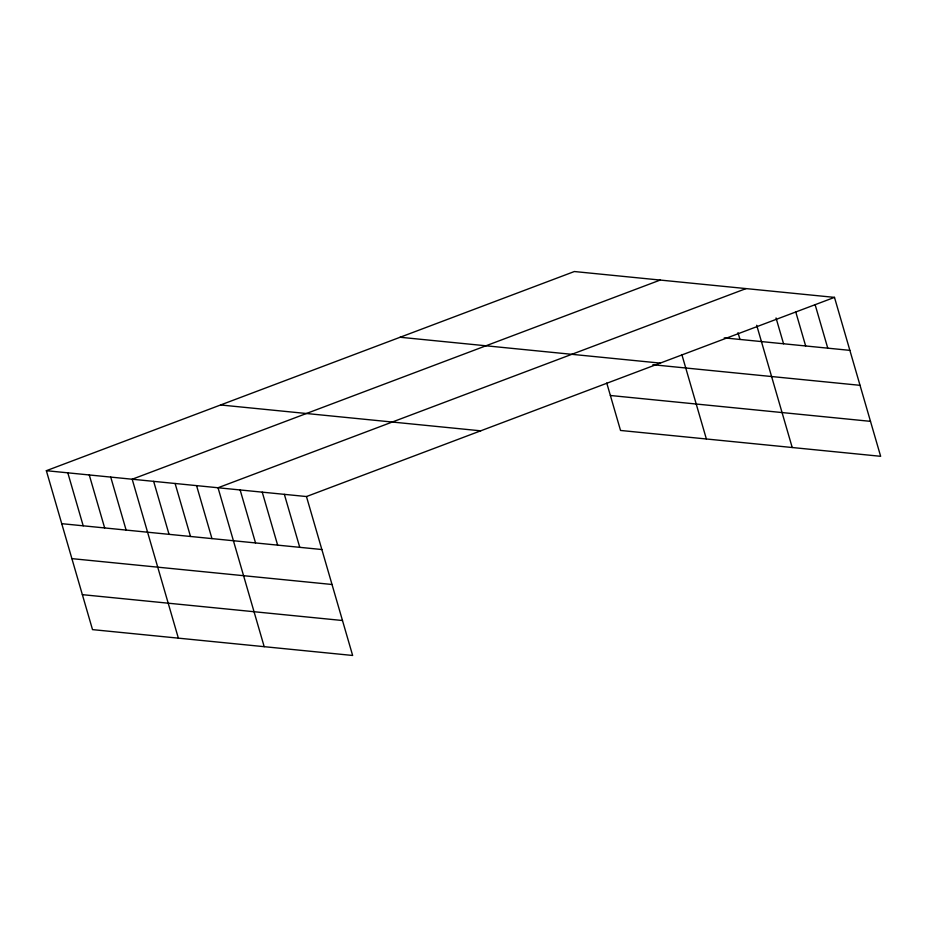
<?xml version="1.0" encoding="UTF-8"?>
<svg xmlns="http://www.w3.org/2000/svg" width="927" height="927" viewBox="0 0 927 927"><rect width="100%" height="100%" fill="white"/><g stroke="black" fill="none" stroke-linecap="round" stroke-linejoin="round"><path stroke-width="1.39" d="M46.35 470.696L306.466 496.548L352.642 655.47L92.515 629.618L46.35 470.696L574.358 271.53L834.485 297.382L880.65 456.304L620.534 430.452L606.756 383.025M660.198 280.07L132.19 479.224L178.355 638.147M746.038 288.598L218.03 487.753L264.195 646.675M306.466 496.548L834.485 297.382M724.23 337.88L849.874 350.36M400.116 337.254L660.233 363.106M652.84 364.728L860.024 385.319M610.372 395.493L870.488 421.345M220.591 404.972L480.707 430.823M61.738 523.674L321.854 549.526M71.9 558.633L332.017 584.485M82.364 594.659L342.48 620.511M815.134 304.693L827.765 348.17M795.783 312.005L805.656 345.968M776.038 317.961L783.547 343.766M756.699 325.273L792.214 447.509M737.996 332.654L739.978 339.444M681.843 354.554L706.374 438.981M284.357 494.346L299.745 547.324M262.248 492.156L277.636 545.134M240.139 489.954L255.528 542.932M196.57 485.621L211.959 538.599M175.11 483.488L190.499 536.466M153.65 481.356L169.038 534.334M110.73 477.092L126.118 530.07M89.27 474.96L104.658 527.938M67.81 472.828L83.198 525.806"/></g></svg>
